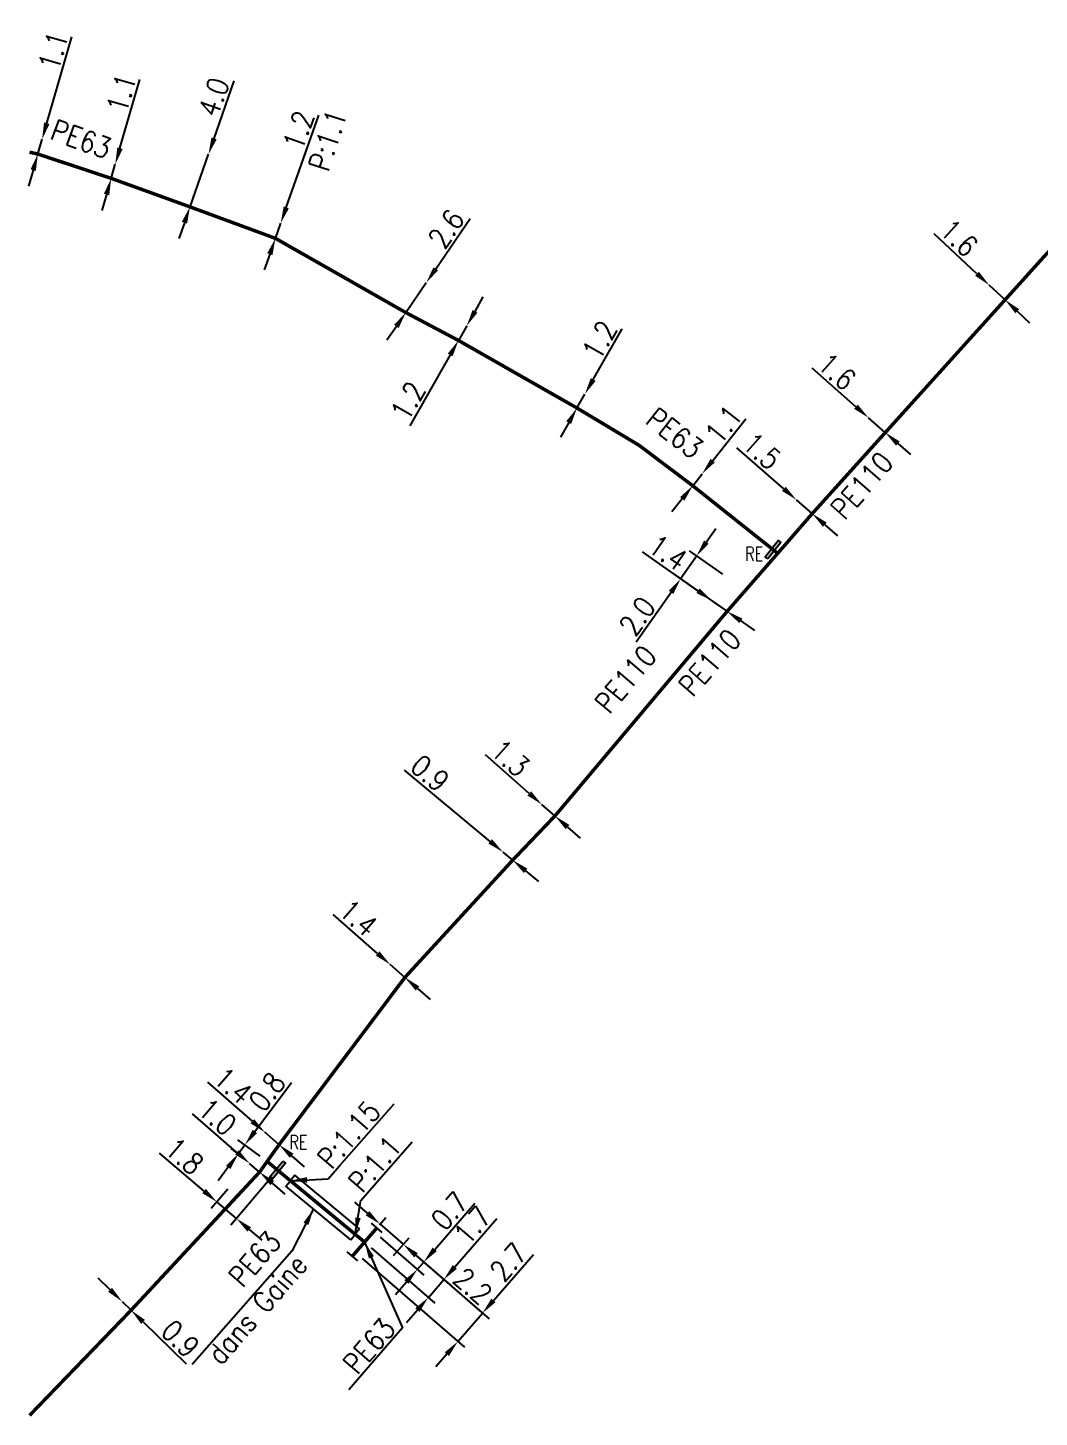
# Model space of a CAD drawing. Header units: millimetres. Extents: x 110000 to 110971, y 128118 to 129006.
# Drawn here: x 109999.9 to 110072.4, y 128576.7 to 128676.3 of the extents above; entities that cross this region are included whole.
import ezdxf
from ezdxf.enums import TextEntityAlignment as Align

# ---------------------------------------------------------------- set-up
doc = ezdxf.new("R2010")
doc.units = ezdxf.units.MM
doc.linetypes.add('L_100_PE', pattern=[14, 10, -1.5, 1, -1.5])
doc.layers.get('0').update_dxf_attribs({"linetype": 'CONTINUOUS'})
for name, color, linetype in [('L_140', 3, 'CONTINUOUS'), ('L_340', 7, 'CONTINUOUS'), ('L_400', 7, 'CONTINUOUS')]:
    doc.layers.add(name, color=color, linetype=linetype)
doc.styles.get("Standard").update_dxf_attribs({"font": 'romans.shx', "width": 0.85})
doc.dimstyles.get("Standard").update_dxf_attribs({"dimtxt": 1.5, "dimasz": 1.2, "dimexe": 0.625, "dimexo": 0.625, "dimgap": 0.25, "dimtad": 1, "dimdec": 1, "dimzin": 0, "dimdsep": 46, "dimtxsty": 'Standard', "dimcen": -0.5, "dimadec": 0, "dimazin": 0, "dimtfac": 1, "dimtdec": 1, "dimtmove": 0, "dimatfit": 3, "dimfxl": 1, "dimtolj": 1, "dimtzin": 0, "dimarcsym": 0})

# ---------------------------------------------------------------- blocks, each defined once
blk = doc.blocks.new('L_340_21')
at = {"linetype": 'Continuous'}
blk.add_hatch(color=0, dxfattribs=at).paths.add_polyline_path([(0.125, 0.75), (-0.125, 0.75), (-0.125, -0.75), (0.125, -0.75)])
at = {"color": 0, "linetype": 'Continuous'}
blk.add_lwpolyline([(-0.125, 0.75), (0.125, 0.75), (0.125, -0.75), (-0.125, -0.75)], close=True, dxfattribs=at)
at = {"color": 0, "linetype": 'Continuous', "width": 0.75}
for tag, height, flags, p in [('RE', 1, 8, (0, 2)), ('DEF_LEG', 1.2, 3, (0, -5)), ('DEF_COUP', 1.2, 3, (0, -7.5)), ('DEF_TYPE', 1.2, 3, (0, -10))]:
    blk.add_attdef(tag, text='', height=height, dxfattribs=dict(at, flags=flags)).set_placement(p, align=Align.MIDDLE)
blk = doc.blocks.new('L_340_07')
at = {"color": 0, "linetype": 'Continuous', "const_width": 0.25, "flags": 128}
blk.add_lwpolyline([(0, 0), (0.35, 0)], dxfattribs=at)
at = {"color": 0, "linetype": 'Continuous', "flags": 128}
blk.add_lwpolyline([(0.35, -0.5), (0.35, 0.5)], dxfattribs=at)
at = {"color": 0, "linetype": 'Continuous', "width": 0.75, "flags": 3}
for tag, p in [('DEF_LEG', (0.723, -3.465)), ('DEF_COUP', (0.723, -5.965)), ('DEF_TYPE', (0.723, -8.465))]:
    blk.add_attdef(tag, text='', height=1.2, dxfattribs=at).set_placement(p, align=Align.MIDDLE)
blk = doc.blocks.new('*D67')
at = {"layer": 'L_140', "color": 0, "linetype": 'Continuous', "lineweight": -2, "ltscale": 0.5, "transparency": 16777216}
for p, q in [((110005.774, 128585.816), (110004.914, 128586.652)), ((110006.634, 128584.98), (110007.28, 128584.352)), ((110008.14, 128583.516), (110011.231, 128580.511))]:
    blk.add_line(p, q, dxfattribs=at)
at = {"layer": 'L_140', "color": 0, "linetype": 'Continuous', "ltscale": 0.5, "transparency": 16777216}
for points in [[(110005.913, 128585.959), (110005.635, 128585.673), (110006.634, 128584.98)], [(110008.28, 128583.659), (110008.001, 128583.372), (110007.28, 128584.352)]]:
    blk.add_solid(points, dxfattribs=at)
at = {"layer": 'L_140', "color": 0, "linetype": 'Continuous', "ltscale": 0.5, "transparency": 16777216, "insert": (110010.813, 128582.312), "char_height": 1.5, "attachment_point": 5, "rotation": 315.80982}
blk.add_mtext('\\A1;0.9', dxfattribs=at)
blk = doc.blocks.new('*D68')
at = {"layer": 'L_140', "color": 0, "linetype": 'Continuous', "lineweight": -2, "ltscale": 0.5, "transparency": 16777216}
for p, q in [((110014.869, 128595.663), (110011.678, 128598.438)), ((110016.492, 128594.252), (110015.775, 128594.875)), ((110017.397, 128593.464), (110018.303, 128592.677))]:
    blk.add_line(p, q, dxfattribs=at)
at = {"layer": 'L_140', "color": 0, "linetype": 'Continuous', "ltscale": 0.5, "transparency": 16777216}
for points in [[(110015.001, 128595.813), (110014.738, 128595.512), (110015.775, 128594.875)], [(110017.529, 128593.615), (110017.266, 128593.313), (110016.492, 128594.252)]]:
    blk.add_solid(points, dxfattribs=at)
at = {"layer": 'L_140', "color": 0, "linetype": 'Continuous', "ltscale": 0.5, "transparency": 16777216, "insert": (110013.462, 128598.212), "char_height": 1.5, "attachment_point": 5, "rotation": 318.98711}
blk.add_mtext('\\A1;1.0', dxfattribs=at)
blk = doc.blocks.new('*D69')
at = {"layer": 'L_140', "color": 0, "linetype": 'Continuous', "lineweight": -2, "ltscale": 0.5, "transparency": 16777216}
for p, q in [((110015.973, 128597.898), (110012.78, 128600.702)), ((110017.889, 128596.215), (110016.875, 128597.106)), ((110018.791, 128595.423), (110019.692, 128594.631))]:
    blk.add_line(p, q, dxfattribs=at)
at = {"layer": 'L_140', "color": 0, "linetype": 'Continuous', "ltscale": 0.5, "transparency": 16777216}
for points in [[(110016.105, 128598.048), (110015.841, 128597.747), (110016.875, 128597.106)], [(110018.923, 128595.573), (110018.659, 128595.273), (110017.889, 128596.215)]]:
    blk.add_solid(points, dxfattribs=at)
at = {"layer": 'L_140', "color": 0, "linetype": 'Continuous', "ltscale": 0.5, "transparency": 16777216, "insert": (110014.586, 128600.447), "char_height": 1.5, "attachment_point": 5, "rotation": 318.70656}
blk.add_mtext('\\A1;1.4', dxfattribs=at)
blk = doc.blocks.new('*D70')
at = {"layer": 'L_140', "color": 0, "linetype": 'Continuous', "lineweight": -2, "ltscale": 0.5, "transparency": 16777216}
for p, q in [((110024.956, 128609.92), (110021.763, 128612.724)), ((110026.91, 128608.204), (110025.858, 128609.128)), ((110027.812, 128607.412), (110028.713, 128606.62))]:
    blk.add_line(p, q, dxfattribs=at)
at = {"layer": 'L_140', "color": 0, "linetype": 'Continuous', "ltscale": 0.5, "transparency": 16777216}
for points in [[(110025.088, 128610.07), (110024.824, 128609.769), (110025.858, 128609.128)], [(110027.943, 128607.562), (110027.68, 128607.262), (110026.91, 128608.204)]]:
    blk.add_solid(points, dxfattribs=at)
at = {"layer": 'L_140', "color": 0, "linetype": 'Continuous', "ltscale": 0.5, "transparency": 16777216, "insert": (110023.569, 128612.469), "char_height": 1.5, "attachment_point": 5, "rotation": 318.70656}
blk.add_mtext('\\A1;1.4', dxfattribs=at)
blk = doc.blocks.new('*D71')
at = {"layer": 'L_140', "color": 0, "linetype": 'Continuous', "lineweight": -2, "ltscale": 0.5, "transparency": 16777216}
for p, q in [((110033.023, 128617.953), (110026.872, 128623.064)), ((110034.638, 128616.611), (110033.946, 128617.186)), ((110035.561, 128615.844), (110036.484, 128615.077))]:
    blk.add_line(p, q, dxfattribs=at)
at = {"layer": 'L_140', "color": 0, "linetype": 'Continuous', "ltscale": 0.5, "transparency": 16777216}
for points in [[(110033.151, 128618.107), (110032.895, 128617.799), (110033.946, 128617.186)], [(110035.689, 128615.998), (110035.433, 128615.69), (110034.638, 128616.611)]]:
    blk.add_solid(points, dxfattribs=at)
at = {"layer": 'L_140', "color": 0, "linetype": 'Continuous', "ltscale": 0.5, "transparency": 16777216, "insert": (110028.708, 128622.839), "char_height": 1.5, "attachment_point": 5, "rotation": 320.27263}
blk.add_mtext('\\A1;0.9', dxfattribs=at)
blk = doc.blocks.new('*D72')
at = {"layer": 'L_140', "color": 0, "linetype": 'Continuous', "lineweight": -2, "ltscale": 0.5, "transparency": 16777216}
for p, q in [((110035.825, 128621.391), (110032.677, 128624.156)), ((110037.665, 128619.774), (110036.726, 128620.599)), ((110038.567, 128618.983), (110039.469, 128618.191))]:
    blk.add_line(p, q, dxfattribs=at)
at = {"layer": 'L_140', "color": 0, "linetype": 'Continuous', "ltscale": 0.5, "transparency": 16777216}
for points in [[(110035.957, 128621.541), (110035.693, 128621.241), (110036.726, 128620.599)], [(110038.699, 128619.133), (110038.435, 128618.832), (110037.665, 128619.774)]]:
    blk.add_solid(points, dxfattribs=at)
at = {"layer": 'L_140', "color": 0, "linetype": 'Continuous', "ltscale": 0.5, "transparency": 16777216, "insert": (110034.46, 128623.921), "char_height": 1.5, "attachment_point": 5, "rotation": 318.70656}
blk.add_mtext('\\A1;1.3', dxfattribs=at)
blk = doc.blocks.new('*D73')
at = {"layer": 'L_140', "color": 0, "linetype": 'Continuous', "lineweight": -2, "ltscale": 0.5, "transparency": 16777216}
for p, q in [((110030.49, 128587.459), (110033.494, 128590.92)), ((110024.491, 128588.826), (110029.061, 128584.859)), ((110027.267, 128588.668), (110030.175, 128586.143)), ((110028.589, 128585.269), (110029.703, 128586.553)), ((110027.802, 128584.363), (110027.016, 128583.456))]:
    blk.add_line(p, q, dxfattribs=at)
at = {"layer": 'L_140', "color": 0, "linetype": 'Continuous', "ltscale": 0.5, "transparency": 16777216}
for points in [[(110030.339, 128587.59), (110030.641, 128587.328), (110029.703, 128586.553)], [(110027.651, 128584.494), (110027.953, 128584.232), (110028.589, 128585.269)]]:
    blk.add_solid(points, dxfattribs=at)
at = {"layer": 'L_140', "color": 0, "linetype": 'Continuous', "ltscale": 0.5, "transparency": 16777216, "insert": (110031.759, 128590.446), "char_height": 1.5, "attachment_point": 5, "rotation": 49.04044}
blk.add_mtext('\\A1;1.7', dxfattribs=at)
blk = doc.blocks.new('*D74')
at = {"layer": 'L_340', "color": 0, "linetype": 'Continuous', "lineweight": -2, "transparency": 16777216}
for p, q in [((110024.227, 128591.306), (110023.321, 128592.093)), ((110025.084, 128590.463), (110025.543, 128590.992)), ((110025.133, 128590.52), (110026.795, 128589.077)), ((110026.09, 128588.266), (110027.204, 128589.549)), ((110027.701, 128588.291), (110032.313, 128584.287))]:
    blk.add_line(p, q, dxfattribs=at)
at = {"layer": 'L_340', "color": 0, "linetype": 'Continuous', "transparency": 16777216}
for points in [[(110024.358, 128591.457), (110024.096, 128591.155), (110025.133, 128590.52)], [(110027.832, 128588.442), (110027.57, 128588.14), (110026.795, 128589.077)]]:
    blk.add_solid(points, dxfattribs=at)
at = {"layer": 'L_340', "color": 0, "linetype": 'Continuous', "transparency": 16777216, "insert": (110031.771, 128586.082), "char_height": 1.5, "attachment_point": 5, "rotation": 319.04044}
blk.add_mtext('\\A1;2.2', dxfattribs=at)
blk = doc.blocks.new('*D75')
at = {"layer": 'L_140', "color": 0, "linetype": 'Continuous', "lineweight": -2, "ltscale": 0.5, "transparency": 16777216}
for p, q in [((110016.155, 128597.164), (110018.768, 128600.681)), ((110016.533, 128595.388), (110014.938, 128596.573)), ((110014.963, 128595.559), (110015.439, 128596.2)), ((110014.952, 128595.566), (110014.461, 128595.931)), ((110014.247, 128594.595), (110013.531, 128593.632))]:
    blk.add_line(p, q, dxfattribs=at)
at = {"layer": 'L_140', "color": 0, "linetype": 'Continuous', "ltscale": 0.5, "transparency": 16777216}
for points in [[(110015.995, 128597.283), (110016.316, 128597.044), (110015.439, 128596.2)], [(110014.086, 128594.715), (110014.407, 128594.476), (110014.963, 128595.559)]]:
    blk.add_solid(points, dxfattribs=at)
at = {"layer": 'L_140', "color": 0, "linetype": 'Continuous', "ltscale": 0.5, "transparency": 16777216, "insert": (110017.02, 128600.004), "char_height": 1.5, "attachment_point": 5, "rotation": 53.38755}
blk.add_mtext('\\A1;0.8', dxfattribs=at)
blk = doc.blocks.new('*D76')
at = {"layer": 'L_340', "color": 0, "linetype": 'Continuous', "lineweight": -2, "transparency": 16777216}
for p, q in [((110029.045, 128588.713), (110031.911, 128592.014)), ((110025.146, 128589.581), (110028.272, 128586.868)), ((110027.267, 128588.668), (110028.731, 128587.397)), ((110027.8, 128587.278), (110028.259, 128587.806)), ((110027.013, 128586.372), (110026.227, 128585.465))]:
    blk.add_line(p, q, dxfattribs=at)
at = {"layer": 'L_340', "color": 0, "linetype": 'Continuous', "transparency": 16777216}
for points in [[(110028.894, 128588.844), (110029.196, 128588.582), (110028.259, 128587.806)], [(110026.862, 128586.503), (110027.164, 128586.241), (110027.8, 128587.278)]]:
    blk.add_solid(points, dxfattribs=at)
at = {"layer": 'L_340', "color": 0, "linetype": 'Continuous', "transparency": 16777216, "insert": (110030.116, 128591.472), "char_height": 1.5, "attachment_point": 5, "rotation": 49.04044}
blk.add_mtext('\\A1;0.7', dxfattribs=at)
blk = doc.blocks.new('*D77')
at = {"layer": 'L_340', "color": 0, "linetype": 'Continuous', "lineweight": -2, "transparency": 16777216}
for p, q in [((110027.267, 128588.668), (110032.945, 128583.739)), ((110033.26, 128585.055), (110036.125, 128588.356)), ((110023.835, 128588.071), (110031.175, 128581.7)), ((110030.703, 128582.109), (110032.473, 128584.148)), ((110029.916, 128581.203), (110029.13, 128580.297))]:
    blk.add_line(p, q, dxfattribs=at)
at = {"layer": 'L_340', "color": 0, "linetype": 'Continuous', "transparency": 16777216}
for points in [[(110033.109, 128585.186), (110033.411, 128584.924), (110032.473, 128584.148)], [(110029.765, 128581.334), (110030.067, 128581.072), (110030.703, 128582.109)]]:
    blk.add_solid(points, dxfattribs=at)
at = {"layer": 'L_340', "color": 0, "linetype": 'Continuous', "transparency": 16777216, "insert": (110034.33, 128587.814), "char_height": 1.5, "attachment_point": 5, "rotation": 49.04044}
blk.add_mtext('\\A1;2.7', dxfattribs=at)
blk = doc.blocks.new('*D78')
at = {"layer": 'L_340', "color": 0, "linetype": 'Continuous', "lineweight": -2, "transparency": 16777216}
for p, q in [((110012.514, 128592.891), (110009.322, 128595.605)), ((110017.381, 128593.91), (110014.431, 128590.441)), ((110014.207, 128593.031), (110013.023, 128591.638)), ((110014.836, 128590.917), (110013.428, 128592.114)), ((110015.751, 128590.14), (110016.665, 128589.362))]:
    blk.add_line(p, q, dxfattribs=at)
at = {"layer": 'L_340', "color": 0, "linetype": 'Continuous', "transparency": 16777216}
for points in [[(110012.643, 128593.044), (110012.384, 128592.739), (110013.428, 128592.114)], [(110015.88, 128590.292), (110015.621, 128589.987), (110014.836, 128590.917)]]:
    blk.add_solid(points, dxfattribs=at)
at = {"layer": 'L_340', "color": 0, "linetype": 'Continuous', "transparency": 16777216, "insert": (110011.108, 128595.399), "char_height": 1.5, "attachment_point": 5, "rotation": 319.63079}
blk.add_mtext('\\A1;1.8', dxfattribs=at)
blk = doc.blocks.new('*D79')
at = {"layer": 'L_140', "color": 0, "linetype": 'Continuous', "lineweight": -2, "ltscale": 0.5, "transparency": 16777216}
for p, q in [((110048.972, 128645.244), (110051.352, 128648.239)), ((110047.541, 128643.443), (110048.226, 128644.304)), ((110046.795, 128642.503), (110046.048, 128641.564))]:
    blk.add_line(p, q, dxfattribs=at)
at = {"layer": 'L_140', "color": 0, "linetype": 'Continuous', "ltscale": 0.5, "transparency": 16777216}
for points in [[(110048.816, 128645.368), (110049.129, 128645.119), (110048.226, 128644.304)], [(110046.638, 128642.628), (110046.952, 128642.379), (110047.541, 128643.443)]]:
    blk.add_solid(points, dxfattribs=at)
at = {"layer": 'L_140', "color": 0, "linetype": 'Continuous', "ltscale": 0.5, "transparency": 16777216, "insert": (110049.752, 128647.833), "char_height": 1.5, "attachment_point": 5, "rotation": 51.53261}
blk.add_mtext('\\A1;1.1', dxfattribs=at)
blk = doc.blocks.new('*D80')
at = {"layer": 'L_140', "color": 0, "linetype": 'Continuous', "lineweight": -2, "ltscale": 0.5, "transparency": 16777216}
for p, q in [((110054.076, 128643.219), (110050.713, 128646.162)), ((110056.108, 128641.441), (110054.979, 128642.429)), ((110057.011, 128640.651), (110057.914, 128639.861))]:
    blk.add_line(p, q, dxfattribs=at)
at = {"layer": 'L_140', "color": 0, "linetype": 'Continuous', "ltscale": 0.5, "transparency": 16777216}
for points in [[(110054.208, 128643.37), (110053.944, 128643.069), (110054.979, 128642.429)], [(110057.143, 128640.802), (110056.88, 128640.501), (110056.108, 128641.441)]]:
    blk.add_solid(points, dxfattribs=at)
at = {"layer": 'L_140', "color": 0, "linetype": 'Continuous', "ltscale": 0.5, "transparency": 16777216, "insert": (110052.497, 128645.93), "char_height": 1.5, "attachment_point": 5, "rotation": 318.81619}
blk.add_mtext('\\A1;1.5', dxfattribs=at)
blk = doc.blocks.new('*D81')
at = {"layer": 'L_140', "color": 0, "linetype": 'Continuous', "lineweight": -2, "ltscale": 0.5, "transparency": 16777216}
for p, q in [((110059.243, 128649.102), (110056.093, 128651.864)), ((110061.348, 128647.255), (110060.145, 128648.311)), ((110062.25, 128646.464), (110063.152, 128645.673))]:
    blk.add_line(p, q, dxfattribs=at)
at = {"layer": 'L_140', "color": 0, "linetype": 'Continuous', "ltscale": 0.5, "transparency": 16777216}
for points in [[(110059.375, 128649.252), (110059.111, 128648.951), (110060.145, 128648.311)], [(110062.382, 128646.614), (110062.118, 128646.314), (110061.348, 128647.255)]]:
    blk.add_solid(points, dxfattribs=at)
at = {"layer": 'L_140', "color": 0, "linetype": 'Continuous', "ltscale": 0.5, "transparency": 16777216, "insert": (110057.877, 128651.63), "char_height": 1.5, "attachment_point": 5, "rotation": 318.74427}
blk.add_mtext('\\A1;1.6', dxfattribs=at)
blk = doc.blocks.new('*D83')
at = {"layer": 'L_140', "color": 0, "linetype": 'Continuous', "lineweight": -2, "ltscale": 0.5, "transparency": 16777216}
for p, q in [((110067.917, 128658.637), (110064.851, 128661.492)), ((110069.93, 128656.764), (110068.795, 128657.82)), ((110070.808, 128655.946), (110071.687, 128655.128))]:
    blk.add_line(p, q, dxfattribs=at)
at = {"layer": 'L_140', "color": 0, "linetype": 'Continuous', "ltscale": 0.5, "transparency": 16777216}
for points in [[(110068.053, 128658.784), (110067.781, 128658.491), (110068.795, 128657.82)], [(110070.944, 128656.092), (110070.672, 128655.8), (110069.93, 128656.764)]]:
    blk.add_solid(points, dxfattribs=at)
at = {"layer": 'L_140', "color": 0, "linetype": 'Continuous', "ltscale": 0.5, "transparency": 16777216, "insert": (110066.626, 128661.205), "char_height": 1.5, "attachment_point": 5, "rotation": 317.05128}
blk.add_mtext('\\A1;1.6', dxfattribs=at)
blk = doc.blocks.new('*D36')
at = {"layer": 'L_140', "color": 0, "linetype": 'Continuous', "lineweight": -2, "transparency": 16777216}
for p, q in [((110001.236, 128669.422), (110003.031, 128675.606)), ((110000.595, 128667.214), (110000.902, 128668.27)), ((110000.26, 128666.061), (109999.926, 128664.909))]:
    blk.add_line(p, q, dxfattribs=at)
at = {"layer": 'L_140', "color": 0, "linetype": 'Continuous', "transparency": 16777216}
for points in [[(110001.044, 128669.478), (110001.428, 128669.367), (110000.902, 128668.27)], [(110000.068, 128666.117), (110000.452, 128666.005), (110000.595, 128667.214)]]:
    blk.add_solid(points, dxfattribs=at)
at = {"layer": 'L_140', "color": 0, "linetype": 'Continuous', "transparency": 16777216, "insert": (110001.705, 128674.624), "char_height": 1.5, "attachment_point": 5, "rotation": 73.81159}
blk.add_mtext('\\A1;1.1', dxfattribs=at)
blk = doc.blocks.new('*D37')
at = {"layer": 'L_140', "color": 0, "linetype": 'Continuous', "lineweight": -2, "transparency": 16777216}
for p, q in [((110006.483, 128667.631), (110007.916, 128672.565)), ((110005.856, 128665.471), (110006.149, 128666.479)), ((110005.522, 128664.318), (110005.187, 128663.166))]:
    blk.add_line(p, q, dxfattribs=at)
at = {"layer": 'L_140', "color": 0, "linetype": 'Continuous', "transparency": 16777216}
for points in [[(110006.291, 128667.687), (110006.676, 128667.576), (110006.149, 128666.479)], [(110005.33, 128664.374), (110005.714, 128664.262), (110005.856, 128665.471)]]:
    blk.add_solid(points, dxfattribs=at)
at = {"layer": 'L_140', "color": 0, "linetype": 'Continuous', "transparency": 16777216, "insert": (110006.59, 128671.584), "char_height": 1.5, "attachment_point": 5, "rotation": 73.81159}
blk.add_mtext('\\A1;1.1', dxfattribs=at)
blk = doc.blocks.new('*D38')
at = {"layer": 'L_140', "color": 0, "linetype": 'Continuous', "lineweight": -2}
for p, q in [((110013.229, 128668.334), (110014.679, 128672.458)), ((110011.504, 128663.428), (110012.831, 128667.202)), ((110011.106, 128662.296), (110010.708, 128661.164))]:
    blk.add_line(p, q, dxfattribs=at)
at = {"layer": 'L_140', "color": 0, "linetype": 'Continuous'}
for points in [[(110013.04, 128668.4), (110013.417, 128668.267), (110012.831, 128667.202)], [(110010.917, 128662.362), (110011.295, 128662.23), (110011.504, 128663.428)]]:
    blk.add_solid(points, dxfattribs=at)
at = {"layer": 'L_140', "color": 0, "linetype": 'Continuous', "insert": (110013.209, 128671.293), "char_height": 1.5, "attachment_point": 5, "rotation": 70.62938}
blk.add_mtext('\\A1;4.0', dxfattribs=at)
blk = doc.blocks.new('*D39')
at = {"layer": 'L_140', "color": 0, "linetype": 'Continuous', "lineweight": -2, "transparency": 16777216}
for p, q in [((110018.405, 128663.389), (110020.729, 128670.006)), ((110017.626, 128661.172), (110018.007, 128662.257)), ((110017.229, 128660.04), (110016.831, 128658.908))]:
    blk.add_line(p, q, dxfattribs=at)
at = {"layer": 'L_140', "color": 0, "linetype": 'Continuous', "transparency": 16777216}
for points in [[(110018.216, 128663.456), (110018.594, 128663.323), (110018.007, 128662.257)], [(110017.04, 128660.106), (110017.417, 128659.974), (110017.626, 128661.172)]]:
    blk.add_solid(points, dxfattribs=at)
at = {"layer": 'L_140', "color": 0, "linetype": 'Continuous', "transparency": 16777216, "insert": (110019.29, 128668.927), "char_height": 1.5, "attachment_point": 5, "rotation": 70.64777}
blk.add_mtext('\\A1;1.2', dxfattribs=at)
blk = doc.blocks.new('*D40')
at = {"layer": 'L_140', "color": 0, "linetype": 'Continuous', "lineweight": -2, "transparency": 16777216}
for p, q in [((110029.12, 128658.987), (110031.589, 128662.595)), ((110026.974, 128655.851), (110028.443, 128657.997)), ((110026.297, 128654.861), (110025.619, 128653.87))]:
    blk.add_line(p, q, dxfattribs=at)
at = {"layer": 'L_140', "color": 0, "linetype": 'Continuous', "transparency": 16777216}
for points in [[(110028.955, 128659.1), (110029.285, 128658.874), (110028.443, 128657.997)], [(110026.132, 128654.974), (110026.462, 128654.748), (110026.974, 128655.851)]]:
    blk.add_solid(points, dxfattribs=at)
at = {"layer": 'L_140', "color": 0, "linetype": 'Continuous', "transparency": 16777216, "insert": (110029.868, 128661.851), "char_height": 1.5, "attachment_point": 5, "rotation": 55.61453}
blk.add_mtext('\\A1;2.6', dxfattribs=at)
blk = doc.blocks.new('*D41')
at = {"layer": 'L_140', "color": 0, "linetype": 'Continuous', "lineweight": -2, "transparency": 16777216}
for p, q in [((110031.935, 128655.941), (110032.528, 128656.984)), ((110031.341, 128654.898), (110030.748, 128653.855)), ((110030.155, 128652.812), (110027.264, 128647.732))]:
    blk.add_line(p, q, dxfattribs=at)
at = {"layer": 'L_140', "color": 0, "linetype": 'Continuous', "transparency": 16777216}
for points in [[(110031.761, 128656.04), (110032.109, 128655.842), (110031.341, 128654.898)], [(110029.981, 128652.911), (110030.328, 128652.713), (110030.748, 128653.855)]]:
    blk.add_solid(points, dxfattribs=at)
at = {"layer": 'L_140', "color": 0, "linetype": 'Continuous', "transparency": 16777216, "insert": (110027.134, 128649.526), "char_height": 1.5, "attachment_point": 5, "rotation": 60.36212}
blk.add_mtext('\\A1;1.2', dxfattribs=at)
blk = doc.blocks.new('*D42')
at = {"layer": 'L_140', "color": 0, "linetype": 'Continuous', "lineweight": -2, "transparency": 16777216}
for p, q in [((110040.408, 128651.053), (110042.48, 128654.694)), ((110039.246, 128649.01), (110039.814, 128650.01)), ((110038.652, 128647.967), (110038.059, 128646.924))]:
    blk.add_line(p, q, dxfattribs=at)
at = {"layer": 'L_140', "color": 0, "linetype": 'Continuous', "transparency": 16777216}
for points in [[(110040.234, 128651.152), (110040.582, 128650.954), (110039.814, 128650.01)], [(110038.479, 128648.066), (110038.826, 128647.868), (110039.246, 128649.01)]]:
    blk.add_solid(points, dxfattribs=at)
at = {"layer": 'L_140', "color": 0, "linetype": 'Continuous', "transparency": 16777216, "insert": (110040.871, 128653.889), "char_height": 1.5, "attachment_point": 5, "rotation": 60.36212}
blk.add_mtext('\\A1;1.2', dxfattribs=at)
blk = doc.blocks.new('*D43')
at = {"layer": 'L_140', "color": 0, "linetype": 'Continuous', "lineweight": -2, "transparency": 16777216}
for p, q in [((110048.517, 128639.403), (110049.207, 128640.385)), ((110047.828, 128638.42), (110046.679, 128636.784)), ((110049.693, 128637.111), (110047.316, 128638.78)), ((110049.495, 128634.806), (110046.167, 128637.143)), ((110045.989, 128635.801), (110043.477, 128632.224))]:
    blk.add_line(p, q, dxfattribs=at)
at = {"layer": 'L_140', "color": 0, "linetype": 'Continuous', "transparency": 16777216}
for points in [[(110048.354, 128639.518), (110048.681, 128639.288), (110047.828, 128638.42)], [(110045.825, 128635.916), (110046.153, 128635.686), (110046.679, 128636.784)]]:
    blk.add_solid(points, dxfattribs=at)
at = {"layer": 'L_140', "color": 0, "linetype": 'Continuous', "transparency": 16777216, "insert": (110043.57, 128634.096), "char_height": 1.5, "attachment_point": 5, "rotation": 54.93097}
blk.add_mtext('\\A1;2.0', dxfattribs=at)
blk = doc.blocks.new('*D44')
at = {"layer": 'L_140', "color": 0, "linetype": 'Continuous', "lineweight": -2, "transparency": 16777216}
for p, q in [((110047.92, 128635.912), (110043.943, 128638.704)), ((110050.007, 128634.447), (110048.902, 128635.223)), ((110050.989, 128633.758), (110051.971, 128633.068))]:
    blk.add_line(p, q, dxfattribs=at)
at = {"layer": 'L_140', "color": 0, "linetype": 'Continuous', "transparency": 16777216}
for points in [[(110048.035, 128636.076), (110047.805, 128635.749), (110048.902, 128635.223)], [(110051.104, 128633.921), (110050.874, 128633.594), (110050.007, 128634.447)]]:
    blk.add_solid(points, dxfattribs=at)
at = {"layer": 'L_140', "color": 0, "linetype": 'Continuous', "transparency": 16777216, "insert": (110045.766, 128638.646), "char_height": 1.5, "attachment_point": 5, "rotation": 324.93097}
blk.add_mtext('\\A1;1.4', dxfattribs=at)

msp = doc.modelspace()

# ---------------------------------------------------------------- linework, layer by layer
at = {"layer": 'L_140', "linetype": 'L_100_PE', "const_width": 0.25, "flags": 128}
msp.add_lwpolyline([(110000, 128667.348), (110000.595, 128667.214), (110005.856, 128665.471), (110011.504, 128663.428), (110017.626, 128661.172), (110026.974, 128655.851), (110030.748, 128653.855), (110039.246, 128649.01), (110043.707, 128646.333), (110047.541, 128643.443), (110053.303, 128638.859)], dxfattribs=at)
at = {"layer": 'L_140', "linetype": 'L_100_PE', "ltscale": 0.5}
msp.add_lwpolyline([(110000, 128576.81, 0.25, 0.25, 0), (110007.28, 128584.352, 0.25, 0.25, 0), (110016.492, 128594.252, 0.25, 0.25, 0), (110017.035, 128595.015, 0.25, 0.25, 0), (110017.889, 128596.215, 0.25, 0.25, 0), (110026.91, 128608.204, 0.25, 0.25, 0), (110034.638, 128616.611, 0.25, 0.25, 0), (110037.665, 128619.774, 0.25, 0.25, 0), (110049.935, 128634.354, 0.25, 0.25, 0), (110053.632, 128638.595, 0.25, 0.25, 0), (110056.108, 128641.441, 0.25, 0.25, 0), (110061.348, 128647.255, 0.25, 0.25, 0), (110069.93, 128656.764, 0.25, 0.25, 0), (110078.108, 128665.828, 0.25, 0.25, 0)], format="xyseb", dxfattribs=at)
at = {"layer": 'L_140', "linetype": 'L_100_PE', "ltscale": 0.5, "const_width": 0.25}
for points in [[(110053.303, 128638.859), (110053.632, 128638.595)], [(110017.789, 128594.388), (110017.035, 128595.015)], [(110024.019, 128589.236), (110017.789, 128594.388)], [(110024.674, 128589.991), (110024.019, 128589.236), (110023.363, 128588.481)]]:
    msp.add_lwpolyline(points, dxfattribs=at)
at = {"layer": 'L_400', "color": 7, "linetype": 'CONTINUOUS'}
for p, q in [((110018.38, 128593.251), (110018.698, 128593.636)), ((110023.027, 128589.407), (110018.38, 128593.251)), ((110019.017, 128594.021), (110018.698, 128593.636)), ((110023.664, 128590.178), (110019.017, 128594.021)), ((110023.664, 128590.178), (110023.346, 128589.792)), ((110023.027, 128589.407), (110023.346, 128589.792))]:
    msp.add_line(p, q, dxfattribs=at)

# ---------------------------------------------------------------- block references
at = {"layer": 'L_340'}
ref = msp.add_blockref('L_340_21', (110053.303, 128638.859), dxfattribs=dict(at, rotation=141.5326140797245))
ref.add_attrib('RE', 'RE', dxfattribs={"layer": '0', "color": 0, "linetype": 'Continuous', "height": 1, "width": 0.75}).set_placement((110051.944, 128638.554), align=Align.MIDDLE)
ref = msp.add_blockref('L_340_21', (110017.786, 128594.386), dxfattribs=dict(at, rotation=320.4334724609475))
ref.add_attrib('RE', 'RE', dxfattribs={"layer": '0', "color": 0, "linetype": 'Continuous', "height": 1, "width": 0.75}).set_placement((110019.276, 128596.395), align=Align.MIDDLE)
for p, rotation in [((110024.674, 128589.991), 49.04044438869321), ((110023.363, 128588.481), 229.0404443905977)]:
    msp.add_blockref('L_340_07', p, dxfattribs=dict(at, rotation=rotation))

# ---------------------------------------------------------------- texts
at = {"layer": 'L_140', "linetype": 'Continuous', "width": 0.85}
for s, rotation, p in [('P:1.1', 71.96541, (110021.406, 128665.87)), ('PE63', 340.11805, (110001.38, 128668.33)), ('PE63', 322.05502, (110044.059, 128647.958)), ('PE110', 48.81619, (110058.431, 128640.911)), ('PE110', 48.81619, (110047.521, 128628.221))]:
    msp.add_text(s, height=1.5, rotation=rotation, dxfattribs=at).set_placement(p)
at = {"layer": 'L_140', "linetype": 'Continuous', "ltscale": 0.5, "width": 0.85}
msp.add_text('PE110', height=1.5, rotation=49.91727, dxfattribs=at).set_placement((110041.545, 128626.996))
at = {"layer": 'L_140', "linetype": 'Continuous', "ltscale": 0.5, "insert": (110026.348, 128582.947), "char_height": 1.5, "attachment_point": 9, "rotation": 49.01756}
msp.add_mtext('\\A1;PE63', dxfattribs=at)
at = {"layer": 'L_400', "linetype": 'Continuous', "char_height": 1.5, "rotation": 48.69581}
for s, insert, attachment_point in [('\\A1;P:1.15', (110020.509, 128595.358), 1), ('\\A1;P:1.1', (110022.723, 128593.656), 1), ('\\A1;PE63 \\Pdans Gaine', (110020.032, 128587.516), 9)]:
    msp.add_mtext(s, dxfattribs=dict(at, insert=insert, attachment_point=attachment_point))

# ---------------------------------------------------------------- dimensions: what is measured, and where the dimension line sits
at = {"layer": 'L_140', "linetype": 'Continuous'}
for base, p1, p2, angle, override, picture, middle in [((110000.902, 128668.27), (110000.595, 128667.214), (110000.902, 128668.27), 253.81159, {"dimatfit": 0}, '*D36', (110002.665, 128674.346)), ((110006.1489, 128666.479), (110005.8562, 128665.4706), (110006.1489, 128666.479), 253.81159, {"dimatfit": 0}, '*D37', (110007.5499, 128671.3048)), ((110012.831, 128667.202), (110011.504, 128663.428), (110012.831, 128667.202), 250.62938, {"dimatfit": 0}, '*D38', (110014.153, 128670.962)), ((110018.007, 128662.257), (110017.626, 128661.172), (110018.007, 128662.257), 250.64777, {"dimatfit": 0}, '*D39', (110020.234, 128668.596)), ((110028.443, 128657.997), (110026.974, 128655.851), (110028.443, 128657.997), 235.61453, {"dimscale": 1, "dimlfac": 1, "dimlunit": 2, "dimatfit": 0}, '*D40', (110030.694, 128661.286)), ((110031.341, 128654.898), (110030.748, 128653.855), (110031.341, 128654.898), 240.36212, {"dimatfit": 0}, '*D41', (110028.004, 128649.031)), ((110039.814, 128650.01), (110039.246, 128649.01), (110039.814, 128650.01), 240.36212, {"dimscale": 1, "dimlfac": 1, "dimlunit": 2, "dimatfit": 0}, '*D42', (110041.74, 128653.395)), ((110047.828, 128638.42), (110050.007, 128634.447), (110050.205, 128636.752), 234.93097, {"dimatfit": 0}, '*D43', (110044.389, 128633.521)), ((110048.9018, 128635.2228), (110050.0067, 128634.4472), (110048.9018, 128635.2228), 324.93097, {"dimatfit": 0}, '*D44', (110045.1912, 128637.8277))]:
    dim = msp.add_linear_dim(base=base, p1=p1, p2=p2, angle=angle, dimstyle='Standard', override=override, dxfattribs=at)
    dim.commit()
    dim.dimension.update_dxf_attribs({"geometry": picture, "text_midpoint": middle, "dimtype": 160})
at = {"layer": 'L_140', "linetype": 'Continuous', "ltscale": 0.5}
for base, p1, p2, angle, picture, middle in [((110068.7953, 128657.8198), (110069.9298, 128656.7637), (110068.7953, 128657.8198), 317.05128, '*D83', (110065.9446, 128660.4734)), ((110060.145, 128648.311), (110061.348, 128647.255), (110060.145, 128648.311), 318.74427, '*D81', (110057.217, 128650.879)), ((110048.226, 128644.304), (110047.541, 128643.443), (110048.226, 128644.304), 231.53261, '*D79', (110050.535, 128647.211)), ((110054.979, 128642.429), (110056.108, 128641.441), (110054.979, 128642.429), 318.81619, '*D80', (110051.838, 128645.177)), ((110036.726268553, 128620.599313645), (110037.665443122, 128619.774419028), (110036.726268553, 128620.599313645), 318.706556577, '*D72', (110033.800068932, 128623.169449587)), ((110033.946, 128617.186), (110034.638, 128616.611), (110033.946, 128617.186), 320.27263, '*D71', (110028.068, 128622.07)), ((110025.858, 128609.128), (110026.91, 128608.204), (110025.858, 128609.128), 318.70656, '*D70', (110022.909, 128611.718)), ((110016.875, 128597.106), (110017.889, 128596.215), (110016.875, 128597.106), 318.70656, '*D69', (110013.926, 128599.696)), ((110014.963, 128595.559), (110017.035, 128595.015), (110015.454, 128595.193), 53.38755, '*D75', (110017.823, 128599.408)), ((110015.7749, 128594.8751), (110016.4919, 128594.2516), (110015.7749, 128594.8751), 318.98711, '*D68', (110012.806, 128597.4571)), ((110029.703, 128586.553), (110024.019, 128589.236), (110026.795, 128589.077), 229.04044, '*D73', (110032.514, 128589.791)), ((110006.634, 128584.98), (110007.28, 128584.352), (110006.634, 128584.98), 315.80982, '*D67', (110010.116, 128581.595))]:
    dim = msp.add_linear_dim(base=base, p1=p1, p2=p2, angle=angle, dimstyle='Standard', override={"dimatfit": 0}, dxfattribs=at)
    dim.commit()
    dim.dimension.update_dxf_attribs({"geometry": picture, "text_midpoint": middle, "dimtype": 160})
at = {"layer": 'L_340', "linetype": 'Continuous'}
for base, p1, p2, angle, picture, middle in [((110013.428, 128592.114), (110017.786, 128594.386), (110014.612, 128593.507), 319.63079, '*D78', (110010.461, 128594.637)), ((110028.259, 128587.806), (110024.674, 128589.991), (110026.795, 128589.077), 229.04044, '*D76', (110030.872, 128590.816)), ((110026.795, 128589.077), (110024.674, 128589.991), (110025.68, 128587.794), 139.04044, '*D74', (110031.116, 128585.327)), ((110032.473, 128584.148), (110023.363, 128588.481), (110026.795, 128589.077), 229.04044, '*D77', (110035.086, 128587.158))]:
    dim = msp.add_linear_dim(base=base, p1=p1, p2=p2, angle=angle, dimstyle='Standard', override={"dimatfit": 0}, dxfattribs=at)
    dim.commit()
    dim.dimension.update_dxf_attribs({"geometry": picture, "text_midpoint": middle, "dimtype": 160})

# ---------------------------------------------------------------- leaders
at = {"layer": 'L_140', "linetype": 'Continuous', "ltscale": 0.5, "annotation_type": 0, "has_hookline": 1, "hookline_direction": 1, "text_width": 4.432, "horizontal_direction": (0.655828, 0.754911, 0)}
msp.add_leader([(110024.019, 128589.236), (110026.746, 128583.094), (110025.959, 128582.188)], dimstyle='Standard', override={"dimgap": 0.25, "dimtad": 1}, dxfattribs=at)
at = {"layer": 'L_400', "linetype": 'Continuous', "annotation_type": 0, "has_hookline": 1, "horizontal_direction": (0.660057, 0.751216, 0)}
for points, hookline_direction, text_width in [([(110018.698, 128593.636), (110021.411, 128593.767), (110022.203, 128594.669)], 0, 5.707), ([(110023.346, 128589.792), (110023.758, 128592.227), (110024.55, 128593.129)], 0, 4.129), ([(110020.363, 128591.61), (110018.803, 128588.581)], 1, 10.564)]:
    msp.add_leader(points, dimstyle='Standard', override={"dimgap": 0.25, "dimtad": 1}, dxfattribs=dict(at, hookline_direction=hookline_direction, text_width=text_width))

doc.saveas('drawing.dxf')
